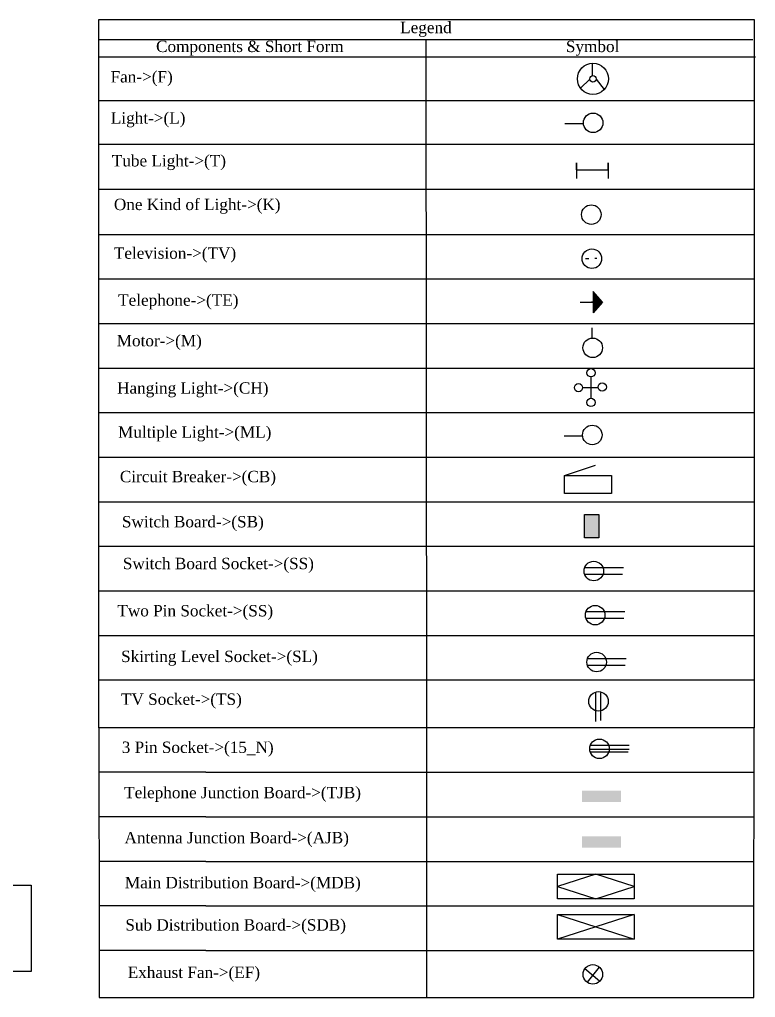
# Model space of a CAD drawing. Header units: inches. Extents: x 1841 to 3990, y 1400 to 2614.
# Drawn here: x 3272 to 3990, y 1483 to 2437 of the extents above; entities that cross this region are included whole.
import ezdxf

# ---------------------------------------------------------------- set-up
doc = ezdxf.new("R2010")
doc.units = ezdxf.units.IN

msp = doc.modelspace()

# ---------------------------------------------------------------- hatches: boundary and pattern name
h = msp.add_hatch(color=256)
h.set_gradient(color1=(51, 51, 51), color2=(133, 133, 133), one_color=1, tint=0.52)
h.paths.add_polyline_path([(3831.85, 2161.65), (3841.1, 2161.65), (3831.85, 2171.82)])
h = msp.add_hatch(color=256)
h.set_gradient(color1=(51, 51, 51), color2=(133, 133, 133), one_color=1, tint=0.52)
h.paths.add_polyline_path([(3841.1, 2161.65), (3831.85, 2161.65), (3831.85, 2151.01)])
h = msp.add_hatch(color=256)
h.set_gradient(color1=(173, 173, 173), color2=(122, 122, 122), one_color=1, tint=0.48)
h.paths.add_polyline_path([(3837.4, 1954.48), (3823.53, 1954.48), (3823.53, 1931.82), (3837.4, 1931.82)])
h = msp.add_hatch(color=256)
h.set_gradient(color1=(204, 204, 0), color2=(245, 245, 0), one_color=1, tint=0.48)
h.paths.add_polyline_path([(3859.13, 1673.8), (3859.13, 1684.89), (3821.22, 1684.89), (3821.22, 1673.8)])
h = msp.add_hatch(color=256)
h.set_gradient(color1=(0, 255, 255), color2=(0, 255, 255), tint=0.48)
h.paths.add_polyline_path([(3859.13, 1629.4), (3859.13, 1640.5), (3821.22, 1640.5), (3821.22, 1629.4)])

# ---------------------------------------------------------------- linework, layer by layer
for p, q in [((3349.75, 2417.95), (3987.9, 2417.95)), ((3668.82, 2417.95), (3669.43, 1746.34)), ((3349.75, 2401.04), (3990.32, 2401.04)), ((3831.43, 2382.29), (3831.43, 2394.32)), ((3828.78, 2379.28), (3819.75, 2370.43)), ((3834.8, 2379.28), (3842.77, 2369.01)), ((3350, 2358.34), (3988.81, 2358.34)), ((3822.4, 2335.4), (3804.46, 2335.4)), ((3350, 2315.71), (3988.81, 2315.71)), ((3815.67, 2290.66), (3815.67, 2297.6)), ((3815.67, 2297.6), (3815.67, 2282.34)), ((3815.67, 2290.66), (3846.65, 2290.66)), ((3846.65, 2290.66), (3846.65, 2297.6)), ((3846.65, 2297.6), (3846.65, 2282.34)), ((3846.65, 2290.66), (3846.65, 2290.66)), ((3350, 2271.75), (3988.81, 2271.75)), ((3350, 2227.48), (3988.81, 2227.48)), ((3824.45, 2204.19), (3827.69, 2204.19)), ((3835.55, 2204.19), (3833.7, 2204.19)), ((3350, 2184.27), (3988.81, 2184.27)), ((3841.1, 2161.65), (3831.85, 2171.82)), ((3831.85, 2171.82), (3831.85, 2151.01)), ((3819.37, 2161.65), (3841.1, 2161.65)), ((3841.1, 2161.65), (3830.23, 2161.65)), ((3841.1, 2161.65), (3831.85, 2151.01)), ((3350, 2140.8), (3988.81, 2140.8)), ((3830.93, 2126.96), (3830.93, 2136.68)), ((3350, 2097.34), (3988.81, 2097.34)), ((3829.84, 2088.66), (3829.84, 2067.76)), ((3821.73, 2078.2), (3836.86, 2078.18)), ((3350, 2053.87), (3988.81, 2053.87)), ((3821.59, 2030.86), (3803.64, 2030.86)), ((3350, 2010.4), (3988.81, 2010.4)), ((3804.11, 1992.4), (3834.16, 2002.57)), ((3350, 1966.93), (3988.81, 1966.93)), ((3350, 1923.47), (3988.81, 1923.47)), ((3823.53, 1902.69), (3861.45, 1902.69)), ((3823.53, 1896.22), (3860.52, 1896.22)), ((3350, 1880), (3988.81, 1880)), ((3824.91, 1859.69), (3862.83, 1859.69)), ((3824.91, 1853.21), (3861.91, 1853.21)), ((3350, 1836.53), (3988.81, 1836.53)), ((3826.3, 1813.91), (3864.22, 1813.91)), ((3826.3, 1807.43), (3863.3, 1807.43)), ((3350, 1793.07), (3988.81, 1793.07)), ((3834.16, 1780.61), (3834.16, 1752.41)), ((3839.25, 1780.61), (3839.25, 1753.33)), ((3349.75, 1746.34), (3350.01, 1529.06)), ((3669.43, 1746.34), (3669.43, 1529.52)), ((3988.61, 1529.06), (3989.11, 1746.34)), ((3829.08, 1729.29), (3866.99, 1729.29)), ((3829.08, 1725.59), (3866.99, 1725.59)), ((3829.08, 1722.81), (3866.07, 1722.81)), ((3454.06, 1702.93), (3350.01, 1702.93)), ((3454.06, 1702.93), (3988.61, 1702.93)), ((3454.06, 1659.46), (3350.01, 1659.46)), ((3454.06, 1659.46), (3988.61, 1659.46)), ((3454.06, 1615.99), (3350.01, 1615.99)), ((3454.06, 1615.99), (3988.61, 1615.99)), ((3834.63, 1603.51), (3797.17, 1591.49)), ((3872.08, 1591.49), (3834.63, 1603.51)), ((3237.85, 1592.78), (3283.67, 1592.78)), ((3283.67, 1592.78), (3283.67, 1508.48)), ((3797.17, 1591.49), (3834.63, 1579.46)), ((3834.63, 1579.46), (3872.08, 1591.49)), ((3454.06, 1572.53), (3350.01, 1572.53)), ((3454.06, 1572.53), (3988.61, 1572.53)), ((3797.17, 1564.2), (3872.08, 1540.16)), ((3872.08, 1564.2), (3797.17, 1540.16)), ((3454.06, 1529.06), (3350.01, 1529.06)), ((3350.01, 1529.06), (3350.01, 1483.28)), ((3454.06, 1529.06), (3988.61, 1529.06)), ((3669.43, 1529.52), (3669.43, 1483.28)), ((3988.61, 1483.28), (3988.61, 1529.06)), ((3283.67, 1508.48), (3237.85, 1508.48)), ((3823.99, 1511.49), (3838.32, 1499.47)), ((3837.86, 1512.88), (3826.3, 1498.08)), ((3350.01, 1483.28), (3988.61, 1483.28))]:
    msp.add_line(p, q)
for points in [[(3349.75, 2437.28), (3989.11, 2437.28), (3989.11, 1746.34), (3349.75, 1746.34)], [(3804.11, 1992.4), (3849.89, 1992.4), (3849.89, 1974.83), (3804.11, 1974.83)], [(3823.53, 1954.48), (3837.4, 1954.48), (3837.4, 1931.82), (3823.53, 1931.82)], [(3797.17, 1603.51), (3872.08, 1603.51), (3872.08, 1579.46), (3797.17, 1579.46)], [(3797.17, 1564.2), (3872.08, 1564.2), (3872.08, 1540.16), (3797.17, 1540.16)]]:
    msp.add_lwpolyline(points, close=True)
for centre, radius in [((3831.8, 2379.44), 15.14), ((3831.8, 2379.44), 3.13), ((3831.94, 2336.52), 9.53), ((3830.19, 2247.01), 9.53), ((3830.74, 2204), 9.53), ((3831.58, 2117.07), 9.53), ((3829.84, 2092.69), 4.02), ((3817.7, 2078.2), 4.02), ((3840.84, 2078.75), 4.02), ((3829.84, 2063.74), 4.02), ((3831.12, 2031.99), 9.53), ((3832.59, 1899.27), 9.53), ((3833.98, 1856.27), 9.53), ((3835.37, 1810.49), 9.53), ((3837.22, 1772.11), 9.53), ((3838.14, 1725.87), 9.53), ((3831.67, 1505.76), 9.53)]:
    msp.add_circle(centre, radius)

# ---------------------------------------------------------------- texts
at = {"char_height": 11.098, "attachment_point": 1}
for s, insert, width in [('{\\fTimes New Roman|b0|i0|c0|p18;Legend}', (3643.71, 2435.08), 51.3283), ('{\\fTimes New Roman|b0|i0|c0|p18;Components & Short Form}', (3405.55, 2416.68), 193.7783), ('{\\fTimes New Roman|b0|i0|c0|p18;Symbol}', (3805.4, 2416.65), 193.7783), ('{\\fTimes New Roman|b0|i0|c0|p18;Fan->(F)}', (3361.17, 2386.99), 51.3283), ('{\\fTimes New Roman|b0|i0|c0|p18;Light->(L)}', (3361.47, 2346.86), 55.0905), ('{\\fTimes New Roman|b0|i0|c0|p18;Tube Light->(T)}', (3362.4, 2305.09), 124.0268), ('{\\fTimes New Roman|b0|i0|c0|p18;One Kind of Light->(K)}', (3364.4, 2262.5), 209.1585), ('{\\fTimes New Roman|b0|i0|c0|p18;Television->(TV)}', (3364.4, 2214.98), 124.0268), ('{\\fTimes New Roman|b0|i0|c0|p18;Telephone->(TE)}', (3368.53, 2169.19), 124.0268), ('{\\fTimes New Roman|b0|i0|c0|p18;Motor->(M)}', (3367.17, 2129.61), 124.0268), ('{\\fTimes New Roman|b0|i0|c0|p18;Hanging Light->(CH)}', (3367.52, 2083.42), 145.1633), ('{\\fTimes New Roman|b0|i0|c0|p18;Multiple Light->(ML)}', (3368.47, 2040.43), 147.2769), ('{\\fTimes New Roman|b0|i0|c0|p18;Circuit Breaker->(CB)}', (3370.23, 1996.99), 151.5042), ('{\\fTimes New Roman|b0|i0|c0|p18;Switch Board->(SB)}', (3372.24, 1952.95), 151.5042), ('{\\fTimes New Roman|b0|i0|c0|p18;Switch Board Socket->(SS)}', (3373.18, 1912.18), 181.0952), ('{\\fTimes New Roman|b0|i0|c0|p18;Two Pin Socket->(SS)}', (3367.81, 1866.12), 181.0952), ('{\\fTimes New Roman|b0|i0|c0|p18;Skirting Level Socket->(SL)}', (3371.44, 1821.59), 186.7316), ('{\\fTimes New Roman|b0|i0|c0|p18;TV Socket->(TS)}', (3371.31, 1779.84), 186.7316), ('{\\fTimes New Roman|b0|i0|c0|p18;3 Pin Socket->(15_N)}', (3372.07, 1732.91), 186.7316), ('{\\fTimes New Roman|b0|i0|c0|p18;Telephone Junction Board->(TJB)}', (3374.45, 1688.73), 228.0125), ('{\\fTimes New Roman|b0|i0|c0|p18;Antenna Junction Board->(AJB)}', (3374.77, 1644.7), 228.0125), ('{\\fTimes New Roman|b0|i0|c0|p18;Main Distribution Board->(MDB)}', (3375.13, 1600.86), 228.0125), ('{\\fTimes New Roman|b0|i0|c0|p18;Sub Distribution Board->(SDB)}', (3375.59, 1559.59), 228.0125), ('{\\fTimes New Roman|b0|i0|c0|p18;Exhaust Fan->(EF)}', (3377.9, 1513.34), 228.0125)]:
    msp.add_mtext(s, dxfattribs=dict(at, insert=insert, width=width))

doc.saveas('drawing.dxf')
